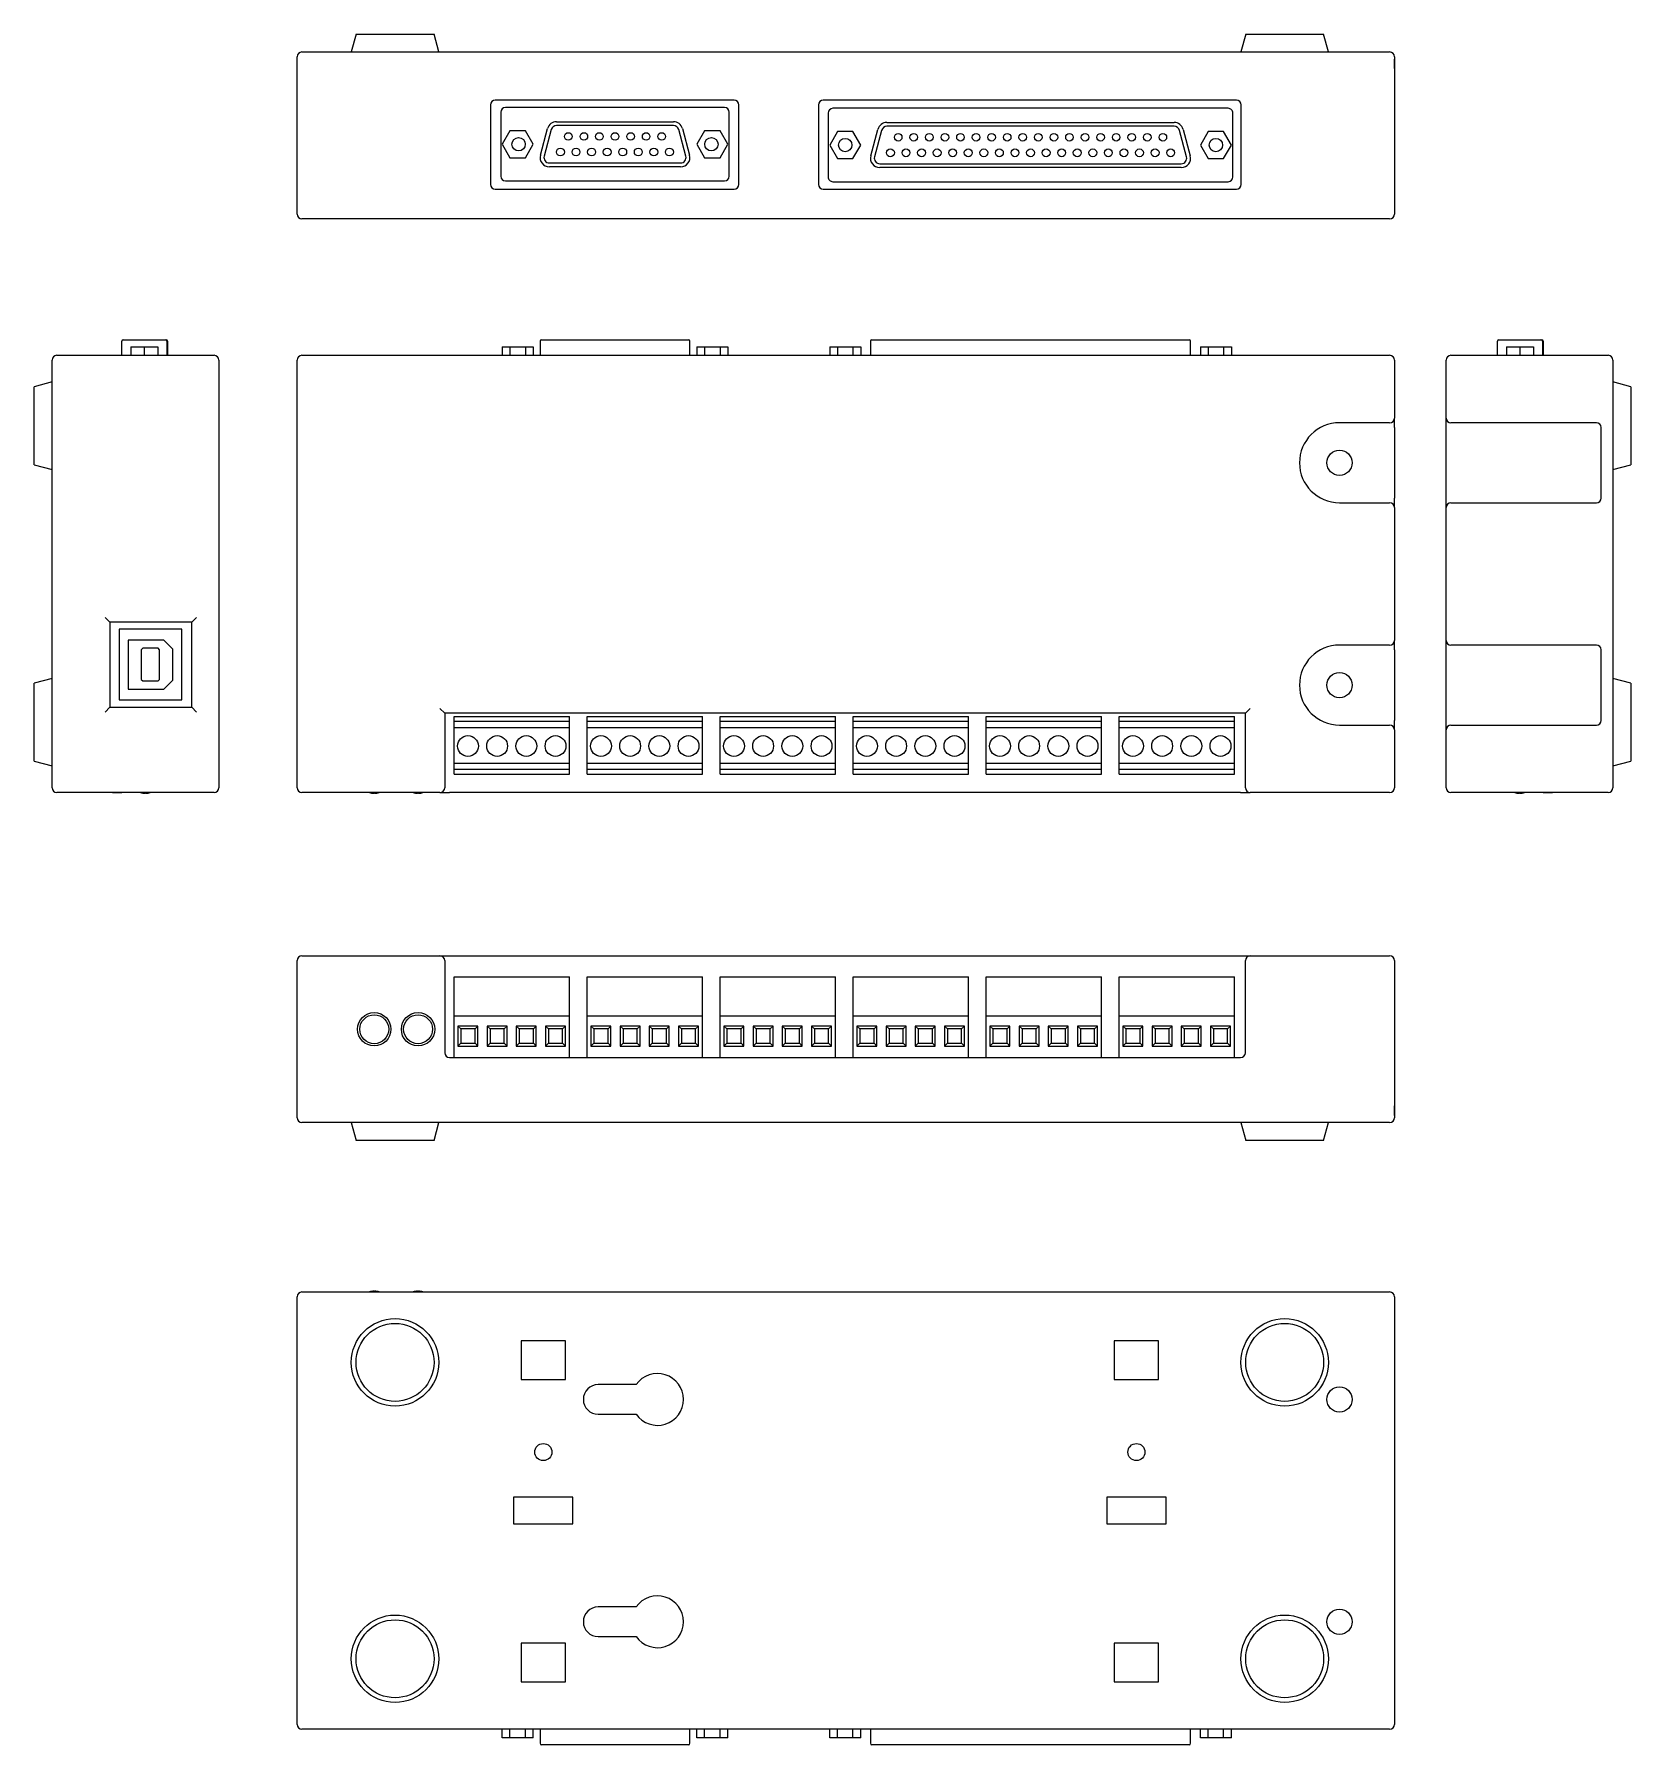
# Model space of a CAD drawing. Extents: x 4.8 to 15.5, y 2.2 to 13.8.
import ezdxf

# ---------------------------------------------------------------- set-up
doc = ezdxf.new("R2010")
doc.units = 0
doc.header["$MEASUREMENT"] = 0
doc.layers.get('0').update_dxf_attribs({"linetype": 'CONTINUOUS'})

msp = doc.modelspace()

# ---------------------------------------------------------------- linework, layer by layer
at = {"color": 7, "linetype": 'CONTINUOUS'}
for p, q in [((6.924957, 13.762338), (6.892803, 13.642338)), ((6.924957, 13.762338), (7.187803, 13.762338)), ((7.187803, 13.762338), (7.450649, 13.762338)), ((7.482803, 13.642338), (7.450649, 13.762338)), ((12.924957, 13.762338), (12.892803, 13.642338)), ((12.924957, 13.762338), (13.187803, 13.762338)), ((13.187803, 13.762338), (13.450649, 13.762338)), ((13.482803, 13.642338), (13.450649, 13.762338)), ((6.559803, 13.642338), (13.895803, 13.642338)), ((6.527803, 12.549338), (6.527803, 13.610338)), ((13.927803, 13.610338), (13.927803, 12.549338)), ((13.927803, 13.530338), (13.927803, 13.594338)), ((13.927803, 13.530338), (13.927803, 13.594338)), ((13.927803, 13.530338), (13.927803, 12.549338)), ((13.927803, 13.530338), (13.927803, 12.549338)), ((7.831803, 13.285338), (7.831803, 12.749338)), ((9.474803, 13.317338), (7.863803, 13.317338)), ((9.506803, 12.749338), (9.506803, 13.285338)), ((10.043803, 13.285338), (10.043803, 12.749338)), ((12.861803, 13.317338), (10.075803, 13.317338)), ((12.893803, 12.749338), (12.893803, 13.285338)), ((7.900803, 13.235338), (7.900803, 12.804338)), ((9.409803, 13.267338), (7.932803, 13.267338)), ((8.276717, 13.171838), (9.065888, 13.171838)), ((9.441803, 12.804338), (9.441803, 13.235338)), ((10.108791, 13.230349), (10.108631, 12.799349)), ((12.806803, 13.262338), (10.140791, 13.262337)), ((10.504717, 13.166838), (12.442888, 13.166838)), ((12.838803, 12.799338), (12.838803, 13.230338)), ((7.963052, 13.110338), (7.910802, 13.019838)), ((8.067553, 13.110338), (7.963052, 13.110338)), ((8.119803, 13.019838), (8.067553, 13.110338)), ((8.168384, 12.946514), (8.216347, 13.125514)), ((8.241461, 13.118784), (8.193498, 12.939784)), ((9.065888, 13.145838), (8.276717, 13.145838)), ((9.149107, 12.939784), (9.101144, 13.118784)), ((9.126259, 13.125514), (9.174221, 12.946514)), ((9.275052, 13.110338), (9.222802, 13.019838)), ((9.379553, 13.110338), (9.275052, 13.110338)), ((9.431803, 13.019838), (9.379553, 13.110338)), ((10.171552, 13.105338), (10.119302, 13.014838)), ((10.276053, 13.105338), (10.171552, 13.105338)), ((10.328303, 13.014838), (10.276053, 13.105338)), ((10.396384, 12.941514), (10.444347, 13.120514)), ((10.469461, 13.113784), (10.421498, 12.934784)), ((12.442888, 13.140838), (10.504717, 13.140838)), ((12.526107, 12.934784), (12.478144, 13.113784)), ((12.503259, 13.120514), (12.551221, 12.941514)), ((12.671552, 13.105338), (12.619302, 13.014838)), ((12.776053, 13.105338), (12.671552, 13.105338)), ((12.828303, 13.014838), (12.776053, 13.105338)), ((7.910802, 13.019838), (7.963052, 12.929338)), ((7.963052, 12.929338), (8.067553, 12.929338)), ((8.067553, 12.929338), (8.119803, 13.019838)), ((9.222802, 13.019838), (9.275052, 12.929338)), ((9.275052, 12.929338), (9.379553, 12.929338)), ((9.379553, 12.929338), (9.431803, 13.019838)), ((10.119302, 13.014838), (10.171552, 12.924338)), ((10.276053, 12.924338), (10.328303, 13.014838)), ((12.619302, 13.014838), (12.671552, 12.924338)), ((12.776053, 12.924338), (12.828303, 13.014838)), ((8.228754, 12.893838), (9.113851, 12.893838)), ((9.113851, 12.867838), (8.228754, 12.867838)), ((10.171552, 12.924338), (10.276053, 12.924338)), ((10.456754, 12.888838), (12.490851, 12.888838)), ((12.490851, 12.862838), (10.456754, 12.862838)), ((12.671552, 12.924338), (12.776053, 12.924338)), ((7.863803, 12.717338), (9.474803, 12.717338)), ((7.932803, 12.772338), (9.409803, 12.772338)), ((10.075803, 12.717338), (12.861803, 12.717338)), ((10.140631, 12.767338), (12.806803, 12.767338)), ((13.895803, 12.517338), (6.559803, 12.517338)), ((13.557803, 12.517338), (13.255803, 12.517338)), ((13.557803, 12.517338), (13.255803, 12.517338)), ((13.895803, 12.517338), (13.557803, 12.517338)), ((13.895803, 12.517338), (13.557803, 12.517338)), ((5.344763, 11.595957), (5.344763, 11.690957)), ((5.354763, 11.700957), (5.393675, 11.700957)), ((5.393675, 11.700957), (5.572675, 11.700957)), ((5.572675, 11.700957), (5.638763, 11.700957)), ((5.638763, 11.700957), (5.643763, 11.700957)), ((5.648763, 11.690957), (5.648763, 11.595957)), ((5.653763, 11.690957), (5.653763, 11.595957)), ((8.166254, 11.690957), (8.166254, 11.595957)), ((8.176254, 11.700957), (8.228754, 11.700957)), ((8.228754, 11.700957), (9.113851, 11.700957)), ((9.113851, 11.700957), (9.166351, 11.700957)), ((9.176351, 11.595957), (9.176351, 11.690957)), ((10.394254, 11.690957), (10.394254, 11.595957)), ((10.404254, 11.700957), (10.456754, 11.700957)), ((10.456754, 11.700957), (12.490851, 11.700957)), ((12.490851, 11.700957), (12.543351, 11.700957)), ((12.553351, 11.595957), (12.553351, 11.690957)), ((14.622589, 11.595957), (14.622589, 11.690957)), ((14.632589, 11.700957), (14.698677, 11.700957)), ((14.698677, 11.700957), (14.877677, 11.700957)), ((14.877677, 11.700957), (14.916589, 11.700957)), ((14.916589, 11.700957), (14.921589, 11.700957)), ((14.926589, 11.690957), (14.926589, 11.595957)), ((14.931589, 11.690957), (14.931589, 11.595957)), ((4.874263, 8.677957), (4.874263, 11.563957)), ((4.906263, 11.595957), (5.967263, 11.595957)), ((5.406263, 11.653957), (5.496763, 11.653957)), ((5.406263, 11.653957), (5.406263, 11.595957)), ((5.496763, 11.653957), (5.587263, 11.653957)), ((5.496763, 11.653957), (5.496763, 11.595957)), ((5.587263, 11.653957), (5.587263, 11.595957)), ((5.999263, 11.563957), (5.999263, 8.677957)), ((6.527803, 8.677957), (6.527803, 11.563957)), ((6.559803, 11.595957), (13.895803, 11.595957)), ((7.910802, 11.653957), (7.963052, 11.653957)), ((7.910802, 11.653957), (7.910802, 11.595957)), ((7.963052, 11.653957), (8.067553, 11.653957)), ((7.963052, 11.653957), (7.963052, 11.595957)), ((8.067553, 11.653957), (8.119803, 11.653957)), ((8.067553, 11.653957), (8.067553, 11.595957)), ((8.119803, 11.653957), (8.119803, 11.595957)), ((9.222802, 11.653957), (9.275052, 11.653957)), ((9.222802, 11.653957), (9.222802, 11.595957)), ((9.275052, 11.653957), (9.379553, 11.653957)), ((9.275052, 11.653957), (9.275052, 11.595957)), ((9.379553, 11.653957), (9.431803, 11.653957)), ((9.379553, 11.653957), (9.379553, 11.595957)), ((9.431803, 11.653957), (9.431803, 11.595957)), ((10.119302, 11.653957), (10.171552, 11.653957)), ((10.119302, 11.653957), (10.119302, 11.595957)), ((10.171552, 11.653957), (10.276053, 11.653957)), ((10.171552, 11.653957), (10.171552, 11.595957)), ((10.276053, 11.653957), (10.328303, 11.653957)), ((10.276053, 11.653957), (10.276053, 11.595957)), ((10.328303, 11.653957), (10.328303, 11.595957)), ((12.619302, 11.653957), (12.671552, 11.653957)), ((12.619302, 11.653957), (12.619302, 11.595957)), ((12.671552, 11.653957), (12.776053, 11.653957)), ((12.671552, 11.653957), (12.671552, 11.595957)), ((12.776053, 11.653957), (12.828303, 11.653957)), ((12.776053, 11.653957), (12.776053, 11.595957)), ((12.828303, 11.653957), (12.828303, 11.595957)), ((13.927803, 11.563957), (13.927803, 11.172957)), ((14.277089, 11.172957), (14.277089, 11.563957)), ((14.309089, 11.595957), (15.370089, 11.595957)), ((14.684089, 11.653957), (14.774589, 11.653957)), ((14.684089, 11.653957), (14.684089, 11.595957)), ((14.774589, 11.653957), (14.865089, 11.653957)), ((14.774589, 11.653957), (14.774589, 11.595957)), ((14.865089, 11.653957), (14.865089, 11.595957)), ((15.402089, 11.563957), (15.402089, 8.677957)), ((4.874263, 11.415957), (4.754263, 11.383803)), ((4.754263, 10.858111), (4.754263, 11.383803)), ((15.522089, 11.383803), (15.402089, 11.415957)), ((15.522089, 11.383803), (15.522089, 10.858111)), ((13.895803, 11.140957), (13.557803, 11.140957)), ((13.927803, 11.108957), (13.927803, 11.172957)), ((13.927803, 11.108957), (13.927803, 10.632957)), ((14.277089, 10.568957), (14.277089, 11.172957)), ((15.290089, 11.140957), (14.309089, 11.140957)), ((15.322089, 10.632957), (15.322089, 11.108957)), ((4.754263, 10.858111), (4.874263, 10.825957)), ((15.402089, 10.825957), (15.522089, 10.858111)), ((13.927803, 10.568957), (13.927803, 10.632957)), ((13.557803, 10.600957), (13.895803, 10.600957)), ((13.927803, 10.568957), (13.927803, 9.672957)), ((14.277089, 9.672957), (14.277089, 10.568957)), ((14.309089, 10.600957), (15.290089, 10.600957)), ((5.264263, 9.795957), (5.232263, 9.827957)), ((5.848263, 9.827957), (5.816263, 9.795957)), ((5.816263, 9.795957), (5.264263, 9.795957)), ((5.264263, 9.795957), (5.264263, 9.220957)), ((5.749263, 9.747335), (5.328004, 9.747335)), ((5.328004, 9.747335), (5.328004, 9.270957)), ((5.749263, 9.270957), (5.749263, 9.747335)), ((5.816263, 9.220957), (5.816263, 9.795957)), ((5.388504, 9.674335), (5.388504, 9.344335)), ((5.628504, 9.674335), (5.388504, 9.674335)), ((5.486504, 9.619335), (5.476504, 9.609335)), ((5.476504, 9.609335), (5.476504, 9.408862)), ((5.590126, 9.619335), (5.486504, 9.619335)), ((5.600126, 9.609335), (5.590126, 9.619335)), ((5.600126, 9.408862), (5.600126, 9.609335)), ((5.628504, 9.674335), (5.688504, 9.614335)), ((5.688504, 9.404335), (5.688504, 9.614335)), ((13.895803, 9.640957), (13.557803, 9.640957)), ((13.927803, 9.608957), (13.927803, 9.672957)), ((13.927803, 9.608957), (13.927803, 9.132957)), ((14.277089, 9.068957), (14.277089, 9.672957)), ((15.290089, 9.640957), (14.309089, 9.640957)), ((15.322089, 9.132957), (15.322089, 9.608957)), ((4.874263, 9.415957), (4.754263, 9.383803)), ((4.754263, 8.858111), (4.754263, 9.383803)), ((5.476504, 9.408862), (5.486504, 9.398862)), ((5.486504, 9.398862), (5.590126, 9.398862)), ((5.590126, 9.398862), (5.600126, 9.408862)), ((5.688504, 9.404335), (5.628504, 9.344335)), ((15.522089, 9.383803), (15.402089, 9.415957)), ((15.522089, 9.383803), (15.522089, 8.858111)), ((5.328004, 9.270957), (5.749263, 9.270957)), ((5.388504, 9.344335), (5.628504, 9.344335)), ((5.264263, 9.220957), (5.232263, 9.188957)), ((5.264263, 9.220957), (5.816263, 9.220957)), ((5.848263, 9.188957), (5.816263, 9.220957)), ((5.999263, 9.212957), (5.999263, 8.677957)), ((7.490803, 9.212957), (7.522803, 9.180957)), ((12.922803, 9.180957), (7.522803, 9.180957)), ((7.522803, 9.180957), (7.522803, 8.677957)), ((7.585803, 9.159957), (8.363803, 9.159957)), ((7.585803, 9.127957), (7.585803, 9.159957)), ((7.585803, 9.127957), (8.363803, 9.127957)), ((7.585803, 9.084957), (7.585803, 9.127957)), ((8.363803, 9.127957), (8.363803, 9.159957)), ((8.363803, 9.084957), (8.363803, 9.127957)), ((8.482803, 9.159957), (9.260803, 9.159957)), ((8.482803, 9.127957), (8.482803, 9.159957)), ((8.482803, 9.127957), (9.260803, 9.127957)), ((8.482803, 9.084957), (8.482803, 9.127957)), ((9.260803, 9.127957), (9.260803, 9.159957)), ((9.260803, 9.084957), (9.260803, 9.127957)), ((9.379803, 9.159957), (10.157803, 9.159957)), ((9.379803, 9.127957), (9.379803, 9.159957)), ((9.379803, 9.127957), (10.157803, 9.127957)), ((9.379803, 9.084957), (9.379803, 9.127957)), ((10.157803, 9.127957), (10.157803, 9.159957)), ((10.157803, 9.084957), (10.157803, 9.127957)), ((10.276803, 9.159957), (11.054803, 9.159957)), ((10.276803, 9.127957), (10.276803, 9.159957)), ((10.276803, 9.127957), (11.054803, 9.127957)), ((10.276803, 9.084957), (10.276803, 9.127957)), ((11.054803, 9.127957), (11.054803, 9.159957)), ((11.054803, 9.084957), (11.054803, 9.127957)), ((11.173803, 9.159957), (11.951803, 9.159957)), ((11.173803, 9.127957), (11.173803, 9.159957)), ((11.173803, 9.127957), (11.951803, 9.127957)), ((11.173803, 9.084957), (11.173803, 9.127957)), ((11.951803, 9.127957), (11.951803, 9.159957)), ((11.951803, 9.084957), (11.951803, 9.127957)), ((12.070803, 9.159957), (12.848803, 9.159957)), ((12.070803, 9.127957), (12.070803, 9.159957)), ((12.070803, 9.127957), (12.848803, 9.127957)), ((12.070803, 9.084957), (12.070803, 9.127957)), ((12.848803, 9.127957), (12.848803, 9.159957)), ((12.848803, 9.084957), (12.848803, 9.127957)), ((12.954803, 9.212957), (12.922803, 9.180957)), ((12.922803, 8.677957), (12.922803, 9.180957)), ((13.927803, 9.068957), (13.927803, 9.132957)), ((14.277089, 8.677957), (14.277089, 9.212957)), ((7.585803, 9.084957), (8.363803, 9.084957)), ((7.585803, 8.844957), (7.585803, 9.084957)), ((8.363803, 8.844957), (8.363803, 9.084957)), ((8.482803, 8.844957), (8.482803, 9.084957)), ((8.482803, 9.084957), (9.260803, 9.084957)), ((9.260803, 8.844957), (9.260803, 9.084957)), ((9.379803, 8.844957), (9.379803, 9.084957)), ((9.379803, 9.084957), (10.157803, 9.084957)), ((10.157803, 8.844957), (10.157803, 9.084957)), ((10.276803, 8.844957), (10.276803, 9.084957)), ((10.276803, 9.084957), (11.054803, 9.084957)), ((11.054803, 8.844957), (11.054803, 9.084957)), ((11.173803, 8.844957), (11.173803, 9.084957)), ((11.173803, 9.084957), (11.951803, 9.084957)), ((11.951803, 8.844957), (11.951803, 9.084957)), ((12.070803, 9.084957), (12.848803, 9.084957)), ((12.070803, 8.844957), (12.070803, 9.084957)), ((12.848803, 8.844957), (12.848803, 9.084957)), ((13.557803, 9.100957), (13.895803, 9.100957)), ((13.927803, 9.068957), (13.927803, 8.677957)), ((14.277089, 8.677957), (14.277089, 9.068957)), ((14.309089, 9.100957), (15.290089, 9.100957)), ((4.754263, 8.858111), (4.874263, 8.825957)), ((7.585803, 8.844957), (8.363803, 8.844957)), ((7.585803, 8.802957), (7.585803, 8.844957)), ((7.585803, 8.802957), (8.363803, 8.802957)), ((7.585803, 8.770957), (7.585803, 8.802957)), ((8.363803, 8.802957), (8.363803, 8.844957)), ((8.363803, 8.770957), (8.363803, 8.802957)), ((8.482803, 8.844957), (9.260803, 8.844957)), ((8.482803, 8.802957), (8.482803, 8.844957)), ((8.482803, 8.802957), (9.260803, 8.802957)), ((8.482803, 8.770957), (8.482803, 8.802957)), ((9.260803, 8.802957), (9.260803, 8.844957)), ((9.260803, 8.770957), (9.260803, 8.802957)), ((9.379803, 8.844957), (10.157803, 8.844957)), ((9.379803, 8.802957), (9.379803, 8.844957)), ((9.379803, 8.802957), (10.157803, 8.802957)), ((9.379803, 8.770957), (9.379803, 8.802957)), ((10.157803, 8.802957), (10.157803, 8.844957)), ((10.157803, 8.770957), (10.157803, 8.802957)), ((10.276803, 8.844957), (11.054803, 8.844957)), ((10.276803, 8.802957), (10.276803, 8.844957)), ((10.276803, 8.802957), (11.054803, 8.802957)), ((10.276803, 8.770957), (10.276803, 8.802957)), ((11.054803, 8.802957), (11.054803, 8.844957)), ((11.054803, 8.770957), (11.054803, 8.802957)), ((11.173803, 8.844957), (11.951803, 8.844957)), ((11.173803, 8.802957), (11.173803, 8.844957)), ((11.173803, 8.802957), (11.951803, 8.802957)), ((11.173803, 8.770957), (11.173803, 8.802957)), ((11.951803, 8.802957), (11.951803, 8.844957)), ((11.951803, 8.770957), (11.951803, 8.802957)), ((12.070803, 8.844957), (12.848803, 8.844957)), ((12.070803, 8.802957), (12.070803, 8.844957)), ((12.070803, 8.802957), (12.848803, 8.802957)), ((12.070803, 8.770957), (12.070803, 8.802957)), ((12.848803, 8.802957), (12.848803, 8.844957)), ((12.848803, 8.770957), (12.848803, 8.802957)), ((15.402089, 8.825957), (15.522089, 8.858111)), ((7.585803, 8.770957), (8.363803, 8.770957)), ((8.482803, 8.770957), (9.260803, 8.770957)), ((9.379803, 8.770957), (10.157803, 8.770957)), ((10.276803, 8.770957), (11.054803, 8.770957)), ((11.173803, 8.770957), (11.951803, 8.770957)), ((12.070803, 8.770957), (12.848803, 8.770957)), ((5.967263, 8.645957), (4.906263, 8.645957)), ((5.281263, 8.645957), (5.345263, 8.645957)), ((5.506464, 8.640957), (5.501464, 8.640957)), ((5.967263, 8.645957), (5.536878, 8.645957)), ((7.490803, 8.645957), (6.559803, 8.645957)), ((7.050303, 8.640957), (7.045303, 8.640957)), ((7.345303, 8.640957), (7.340303, 8.640957)), ((7.490803, 8.645957), (7.554803, 8.645957)), ((12.890803, 8.645957), (7.554803, 8.645957)), ((12.890803, 8.645957), (12.954803, 8.645957)), ((13.895803, 8.645957), (12.954803, 8.645957)), ((15.370089, 8.645957), (14.309089, 8.645957)), ((14.931089, 8.645957), (14.309089, 8.645957)), ((14.773585, 8.640957), (14.769888, 8.640957)), ((14.774888, 8.640957), (14.773585, 8.640957)), ((14.931089, 8.645957), (14.995089, 8.645957)), ((6.527803, 6.451493), (6.527803, 7.512493)), ((6.559803, 7.544493), (7.490803, 7.544493)), ((7.490803, 7.544493), (12.954803, 7.544493)), ((7.522803, 7.512493), (7.522803, 6.890493)), ((12.922803, 6.890493), (12.922803, 7.512493)), ((12.954803, 7.544493), (13.895803, 7.544493)), ((13.255803, 7.544493), (13.557803, 7.544493)), ((13.255803, 7.544493), (13.557803, 7.544493)), ((13.557803, 7.544493), (13.895803, 7.544493)), ((13.557803, 7.544493), (13.895803, 7.544493)), ((13.927803, 7.512493), (13.927803, 6.531493)), ((13.927803, 7.512493), (13.927803, 6.531493)), ((13.927803, 7.512493), (13.927803, 6.451493)), ((7.585803, 7.402493), (8.363803, 7.402493)), ((7.585803, 7.138493), (7.585803, 7.402493)), ((8.363803, 7.138493), (8.363803, 7.402493)), ((8.482803, 7.402493), (9.260803, 7.402493)), ((8.482803, 7.138493), (8.482803, 7.402493)), ((9.260803, 7.138493), (9.260803, 7.402493)), ((9.379803, 7.402493), (10.157803, 7.402493)), ((9.379803, 7.138493), (9.379803, 7.402493)), ((10.157803, 7.138493), (10.157803, 7.402493)), ((10.276803, 7.402493), (11.054803, 7.402493)), ((10.276803, 7.138493), (10.276803, 7.402493)), ((11.054803, 7.138493), (11.054803, 7.402493)), ((11.173803, 7.402493), (11.951803, 7.402493)), ((11.173803, 7.138493), (11.173803, 7.402493)), ((11.951803, 7.138493), (11.951803, 7.402493)), ((12.070803, 7.402493), (12.848803, 7.402493)), ((12.070803, 7.138493), (12.070803, 7.402493)), ((12.848803, 7.138493), (12.848803, 7.402493)), ((7.585803, 7.138493), (8.363803, 7.138493)), ((7.585803, 6.858493), (7.585803, 7.138493)), ((7.631688, 7.050908), (7.612103, 7.070493)), ((7.612103, 7.070493), (7.612103, 6.935493)), ((7.747103, 7.070493), (7.612103, 7.070493)), ((7.631688, 7.050908), (7.631688, 6.955078)), ((7.727518, 7.050908), (7.631688, 7.050908)), ((7.727518, 7.050908), (7.747103, 7.070493)), ((7.727518, 6.955078), (7.727518, 7.050908)), ((7.747103, 6.935493), (7.747103, 7.070493)), ((7.943903, 7.070493), (7.808903, 7.070493)), ((7.828488, 7.050908), (7.808903, 7.070493)), ((7.808903, 7.070493), (7.808903, 6.935493)), ((7.924318, 7.050908), (7.828488, 7.050908)), ((7.828488, 7.050908), (7.828488, 6.955078)), ((7.924318, 7.050908), (7.943903, 7.070493)), ((7.924318, 6.955078), (7.924318, 7.050908)), ((7.943903, 6.935493), (7.943903, 7.070493)), ((8.140703, 7.070493), (8.005703, 7.070493)), ((8.025288, 7.050908), (8.005703, 7.070493)), ((8.005703, 7.070493), (8.005703, 6.935493)), ((8.121118, 7.050908), (8.025288, 7.050908)), ((8.025288, 7.050908), (8.025288, 6.955078)), ((8.121118, 7.050908), (8.140703, 7.070493)), ((8.121118, 6.955078), (8.121118, 7.050908)), ((8.140703, 6.935493), (8.140703, 7.070493)), ((8.222088, 7.050908), (8.202503, 7.070493)), ((8.337503, 7.070493), (8.202503, 7.070493)), ((8.202503, 7.070493), (8.202503, 6.935493)), ((8.222088, 7.050908), (8.222088, 6.955078)), ((8.317918, 7.050908), (8.222088, 7.050908)), ((8.317918, 7.050908), (8.337503, 7.070493)), ((8.317918, 6.955078), (8.317918, 7.050908)), ((8.337503, 6.935493), (8.337503, 7.070493)), ((8.363803, 6.858493), (8.363803, 7.138493)), ((8.482803, 6.858493), (8.482803, 7.138493)), ((8.482803, 7.138493), (9.260803, 7.138493)), ((8.528688, 7.050908), (8.509103, 7.070493)), ((8.644103, 7.070493), (8.509103, 7.070493)), ((8.509103, 7.070493), (8.509103, 6.935493)), ((8.528688, 7.050908), (8.528688, 6.955078)), ((8.624518, 7.050908), (8.528688, 7.050908)), ((8.624518, 7.050908), (8.644103, 7.070493)), ((8.624518, 6.955078), (8.624518, 7.050908)), ((8.644103, 6.935493), (8.644103, 7.070493)), ((8.840903, 7.070493), (8.705903, 7.070493)), ((8.725488, 7.050908), (8.705903, 7.070493)), ((8.705903, 7.070493), (8.705903, 6.935493)), ((8.821318, 7.050908), (8.725488, 7.050908)), ((8.725488, 7.050908), (8.725488, 6.955078)), ((8.821318, 7.050908), (8.840903, 7.070493)), ((8.821318, 6.955078), (8.821318, 7.050908)), ((8.840903, 6.935493), (8.840903, 7.070493)), ((9.037703, 7.070493), (8.902703, 7.070493)), ((8.922288, 7.050908), (8.902703, 7.070493)), ((8.902703, 7.070493), (8.902703, 6.935493)), ((9.018118, 7.050908), (8.922288, 7.050908)), ((8.922288, 7.050908), (8.922288, 6.955078)), ((9.018118, 7.050908), (9.037703, 7.070493)), ((9.018118, 6.955078), (9.018118, 7.050908)), ((9.037703, 6.935493), (9.037703, 7.070493)), ((9.234503, 7.070493), (9.099503, 7.070493)), ((9.119088, 7.050908), (9.099503, 7.070493)), ((9.099503, 7.070493), (9.099503, 6.935493)), ((9.214918, 7.050908), (9.119088, 7.050908)), ((9.119088, 7.050908), (9.119088, 6.955078)), ((9.214918, 7.050908), (9.234503, 7.070493)), ((9.214918, 6.955078), (9.214918, 7.050908)), ((9.234503, 6.935493), (9.234503, 7.070493)), ((9.260803, 6.858493), (9.260803, 7.138493)), ((9.379803, 6.858493), (9.379803, 7.138493)), ((9.379803, 7.138493), (10.157803, 7.138493)), ((9.541103, 7.070493), (9.406103, 7.070493)), ((9.425688, 7.050908), (9.406103, 7.070493)), ((9.406103, 7.070493), (9.406103, 6.935493)), ((9.521518, 7.050908), (9.425688, 7.050908)), ((9.425688, 7.050908), (9.425688, 6.955078)), ((9.521518, 7.050908), (9.541103, 7.070493)), ((9.521518, 6.955078), (9.521518, 7.050908)), ((9.541103, 6.935493), (9.541103, 7.070493)), ((9.737903, 7.070493), (9.602903, 7.070493)), ((9.622488, 7.050908), (9.602903, 7.070493)), ((9.602903, 7.070493), (9.602903, 6.935493)), ((9.622488, 7.050908), (9.622488, 6.955078)), ((9.718318, 7.050908), (9.622488, 7.050908)), ((9.718318, 7.050908), (9.737903, 7.070493)), ((9.718318, 6.955078), (9.718318, 7.050908)), ((9.737903, 6.935493), (9.737903, 7.070493)), ((9.934703, 7.070493), (9.799703, 7.070493)), ((9.819288, 7.050908), (9.799703, 7.070493)), ((9.799703, 7.070493), (9.799703, 6.935493)), ((9.915118, 7.050908), (9.819288, 7.050908)), ((9.819288, 7.050908), (9.819288, 6.955078)), ((9.915118, 7.050908), (9.934703, 7.070493)), ((9.915118, 6.955078), (9.915118, 7.050908)), ((9.934703, 6.935493), (9.934703, 7.070493)), ((10.131503, 7.070493), (9.996503, 7.070493)), ((10.016088, 7.050908), (9.996503, 7.070493)), ((9.996503, 7.070493), (9.996503, 6.935493)), ((10.111918, 7.050908), (10.016088, 7.050908)), ((10.016088, 7.050908), (10.016088, 6.955078)), ((10.111918, 7.050908), (10.131503, 7.070493)), ((10.111918, 6.955078), (10.111918, 7.050908)), ((10.131503, 6.935493), (10.131503, 7.070493)), ((10.157803, 6.858493), (10.157803, 7.138493)), ((10.276803, 6.858493), (10.276803, 7.138493)), ((10.276803, 7.138493), (11.054803, 7.138493)), ((10.438103, 7.070493), (10.303103, 7.070493)), ((10.322688, 7.050908), (10.303103, 7.070493)), ((10.303103, 7.070493), (10.303103, 6.935493)), ((10.418518, 7.050908), (10.322688, 7.050908)), ((10.322688, 7.050908), (10.322688, 6.955078)), ((10.418518, 7.050908), (10.438103, 7.070493)), ((10.418518, 6.955078), (10.418518, 7.050908)), ((10.438103, 6.935493), (10.438103, 7.070493)), ((10.519488, 7.050908), (10.499903, 7.070493)), ((10.499903, 7.070493), (10.499903, 6.935493)), ((10.634903, 7.070493), (10.499903, 7.070493)), ((10.615318, 7.050908), (10.519488, 7.050908)), ((10.519488, 7.050908), (10.519488, 6.955078)), ((10.615318, 7.050908), (10.634903, 7.070493)), ((10.615318, 6.955078), (10.615318, 7.050908)), ((10.634903, 6.935493), (10.634903, 7.070493)), ((10.831703, 7.070493), (10.696703, 7.070493)), ((10.716288, 7.050908), (10.696703, 7.070493)), ((10.696703, 7.070493), (10.696703, 6.935493)), ((10.812118, 7.050908), (10.716288, 7.050908)), ((10.716288, 7.050908), (10.716288, 6.955078)), ((10.812118, 7.050908), (10.831703, 7.070493)), ((10.812118, 6.955078), (10.812118, 7.050908)), ((10.831703, 6.935493), (10.831703, 7.070493)), ((11.028503, 7.070493), (10.893503, 7.070493)), ((10.913088, 7.050908), (10.893503, 7.070493)), ((10.893503, 7.070493), (10.893503, 6.935493)), ((11.008918, 7.050908), (10.913088, 7.050908)), ((10.913088, 7.050908), (10.913088, 6.955078)), ((11.008918, 7.050908), (11.028503, 7.070493)), ((11.008918, 6.955078), (11.008918, 7.050908)), ((11.028503, 6.935493), (11.028503, 7.070493)), ((11.054803, 6.858493), (11.054803, 7.138493)), ((11.173803, 6.858493), (11.173803, 7.138493)), ((11.173803, 7.138493), (11.951803, 7.138493)), ((11.335103, 7.070493), (11.200103, 7.070493)), ((11.219688, 7.050908), (11.200103, 7.070493)), ((11.200103, 7.070493), (11.200103, 6.935493)), ((11.315518, 7.050908), (11.219688, 7.050908)), ((11.219688, 7.050908), (11.219688, 6.955078)), ((11.315518, 7.050908), (11.335103, 7.070493)), ((11.315518, 6.955078), (11.315518, 7.050908)), ((11.335103, 6.935493), (11.335103, 7.070493)), ((11.416488, 7.050908), (11.396903, 7.070493)), ((11.531903, 7.070493), (11.396903, 7.070493)), ((11.396903, 7.070493), (11.396903, 6.935493)), ((11.416488, 7.050908), (11.416488, 6.955078)), ((11.512318, 7.050908), (11.416488, 7.050908)), ((11.512318, 7.050908), (11.531903, 7.070493)), ((11.512318, 6.955078), (11.512318, 7.050908)), ((11.531903, 6.935493), (11.531903, 7.070493)), ((11.728703, 7.070493), (11.593703, 7.070493)), ((11.613288, 7.050908), (11.593703, 7.070493)), ((11.593703, 7.070493), (11.593703, 6.935493)), ((11.709118, 7.050908), (11.613288, 7.050908)), ((11.613288, 7.050908), (11.613288, 6.955078)), ((11.709118, 7.050908), (11.728703, 7.070493)), ((11.709118, 6.955078), (11.709118, 7.050908)), ((11.728703, 6.935493), (11.728703, 7.070493)), ((11.925503, 7.070493), (11.790503, 7.070493)), ((11.810088, 7.050908), (11.790503, 7.070493)), ((11.790503, 7.070493), (11.790503, 6.935493)), ((11.905918, 7.050908), (11.810088, 7.050908)), ((11.810088, 7.050908), (11.810088, 6.955078)), ((11.905918, 7.050908), (11.925503, 7.070493)), ((11.905918, 6.955078), (11.905918, 7.050908)), ((11.925503, 6.935493), (11.925503, 7.070493)), ((11.951803, 6.858493), (11.951803, 7.138493)), ((12.070803, 6.858493), (12.070803, 7.138493)), ((12.070803, 7.138493), (12.848803, 7.138493)), ((12.232103, 7.070493), (12.097103, 7.070493)), ((12.116688, 7.050908), (12.097103, 7.070493)), ((12.097103, 7.070493), (12.097103, 6.935493)), ((12.212518, 7.050908), (12.116688, 7.050908)), ((12.116688, 7.050908), (12.116688, 6.955078)), ((12.212518, 7.050908), (12.232103, 7.070493)), ((12.212518, 6.955078), (12.212518, 7.050908)), ((12.232103, 6.935493), (12.232103, 7.070493)), ((12.313488, 7.050908), (12.293903, 7.070493)), ((12.428903, 7.070493), (12.293903, 7.070493)), ((12.293903, 7.070493), (12.293903, 6.935493)), ((12.409318, 7.050908), (12.313488, 7.050908)), ((12.313488, 7.050908), (12.313488, 6.955078)), ((12.409318, 7.050908), (12.428903, 7.070493)), ((12.409318, 6.955078), (12.409318, 7.050908)), ((12.428903, 6.935493), (12.428903, 7.070493)), ((12.625703, 7.070493), (12.490703, 7.070493)), ((12.510288, 7.050908), (12.490703, 7.070493)), ((12.490703, 7.070493), (12.490703, 6.935493)), ((12.510288, 7.050908), (12.510288, 6.955078)), ((12.606118, 7.050908), (12.510288, 7.050908)), ((12.606118, 7.050908), (12.625703, 7.070493)), ((12.606118, 6.955078), (12.606118, 7.050908)), ((12.625703, 6.935493), (12.625703, 7.070493)), ((12.822503, 7.070493), (12.687503, 7.070493)), ((12.707088, 7.050908), (12.687503, 7.070493)), ((12.687503, 7.070493), (12.687503, 6.935493)), ((12.802918, 7.050908), (12.707088, 7.050908)), ((12.707088, 7.050908), (12.707088, 6.955078)), ((12.802918, 7.050908), (12.822503, 7.070493)), ((12.802918, 6.955078), (12.802918, 7.050908)), ((12.822503, 6.935493), (12.822503, 7.070493)), ((12.848803, 6.858493), (12.848803, 7.138493)), ((7.631688, 6.955078), (7.612103, 6.935493)), ((7.612103, 6.935493), (7.747103, 6.935493)), ((7.631688, 6.955078), (7.727518, 6.955078)), ((7.727518, 6.955078), (7.747103, 6.935493)), ((7.828488, 6.955078), (7.808903, 6.935493)), ((7.808903, 6.935493), (7.943903, 6.935493)), ((7.828488, 6.955078), (7.924318, 6.955078)), ((7.924318, 6.955078), (7.943903, 6.935493)), ((8.025288, 6.955078), (8.005703, 6.935493)), ((8.005703, 6.935493), (8.140703, 6.935493)), ((8.025288, 6.955078), (8.121118, 6.955078)), ((8.121118, 6.955078), (8.140703, 6.935493)), ((8.222088, 6.955078), (8.202503, 6.935493)), ((8.202503, 6.935493), (8.337503, 6.935493)), ((8.222088, 6.955078), (8.317918, 6.955078)), ((8.317918, 6.955078), (8.337503, 6.935493)), ((8.528688, 6.955078), (8.509103, 6.935493)), ((8.509103, 6.935493), (8.644103, 6.935493)), ((8.528688, 6.955078), (8.624518, 6.955078)), ((8.624518, 6.955078), (8.644103, 6.935493)), ((8.725488, 6.955078), (8.705903, 6.935493)), ((8.705903, 6.935493), (8.840903, 6.935493)), ((8.725488, 6.955078), (8.821318, 6.955078)), ((8.821318, 6.955078), (8.840903, 6.935493)), ((8.922288, 6.955078), (8.902703, 6.935493)), ((8.902703, 6.935493), (9.037703, 6.935493)), ((8.922288, 6.955078), (9.018118, 6.955078)), ((9.018118, 6.955078), (9.037703, 6.935493)), ((9.119088, 6.955078), (9.099503, 6.935493)), ((9.099503, 6.935493), (9.234503, 6.935493)), ((9.119088, 6.955078), (9.214918, 6.955078)), ((9.214918, 6.955078), (9.234503, 6.935493)), ((9.425688, 6.955078), (9.406103, 6.935493)), ((9.406103, 6.935493), (9.541103, 6.935493)), ((9.425688, 6.955078), (9.521518, 6.955078)), ((9.521518, 6.955078), (9.541103, 6.935493)), ((9.622488, 6.955078), (9.602903, 6.935493)), ((9.602903, 6.935493), (9.737903, 6.935493)), ((9.622488, 6.955078), (9.718318, 6.955078)), ((9.718318, 6.955078), (9.737903, 6.935493)), ((9.819288, 6.955078), (9.799703, 6.935493)), ((9.799703, 6.935493), (9.934703, 6.935493)), ((9.819288, 6.955078), (9.915118, 6.955078)), ((9.915118, 6.955078), (9.934703, 6.935493)), ((10.016088, 6.955078), (9.996503, 6.935493)), ((9.996503, 6.935493), (10.131503, 6.935493)), ((10.016088, 6.955078), (10.111918, 6.955078)), ((10.111918, 6.955078), (10.131503, 6.935493)), ((10.322688, 6.955078), (10.303103, 6.935493)), ((10.303103, 6.935493), (10.438103, 6.935493)), ((10.322688, 6.955078), (10.418518, 6.955078)), ((10.418518, 6.955078), (10.438103, 6.935493)), ((10.519488, 6.955078), (10.499903, 6.935493)), ((10.499903, 6.935493), (10.634903, 6.935493)), ((10.519488, 6.955078), (10.615318, 6.955078)), ((10.615318, 6.955078), (10.634903, 6.935493)), ((10.716288, 6.955078), (10.696703, 6.935493)), ((10.696703, 6.935493), (10.831703, 6.935493)), ((10.716288, 6.955078), (10.812118, 6.955078)), ((10.812118, 6.955078), (10.831703, 6.935493)), ((10.913088, 6.955078), (10.893503, 6.935493)), ((10.893503, 6.935493), (11.028503, 6.935493)), ((10.913088, 6.955078), (11.008918, 6.955078)), ((11.008918, 6.955078), (11.028503, 6.935493)), ((11.219688, 6.955078), (11.200103, 6.935493)), ((11.200103, 6.935493), (11.335103, 6.935493)), ((11.219688, 6.955078), (11.315518, 6.955078)), ((11.315518, 6.955078), (11.335103, 6.935493)), ((11.416488, 6.955078), (11.396903, 6.935493)), ((11.396903, 6.935493), (11.531903, 6.935493)), ((11.416488, 6.955078), (11.512318, 6.955078)), ((11.512318, 6.955078), (11.531903, 6.935493)), ((11.613288, 6.955078), (11.593703, 6.935493)), ((11.593703, 6.935493), (11.728703, 6.935493)), ((11.613288, 6.955078), (11.709118, 6.955078)), ((11.709118, 6.955078), (11.728703, 6.935493)), ((11.810088, 6.955078), (11.790503, 6.935493)), ((11.790503, 6.935493), (11.925503, 6.935493)), ((11.810088, 6.955078), (11.905918, 6.955078)), ((11.905918, 6.955078), (11.925503, 6.935493)), ((12.116688, 6.955078), (12.097103, 6.935493)), ((12.097103, 6.935493), (12.232103, 6.935493)), ((12.116688, 6.955078), (12.212518, 6.955078)), ((12.212518, 6.955078), (12.232103, 6.935493)), ((12.313488, 6.955078), (12.293903, 6.935493)), ((12.293903, 6.935493), (12.428903, 6.935493)), ((12.313488, 6.955078), (12.409318, 6.955078)), ((12.409318, 6.955078), (12.428903, 6.935493)), ((12.510288, 6.955078), (12.490703, 6.935493)), ((12.490703, 6.935493), (12.625703, 6.935493)), ((12.510288, 6.955078), (12.606118, 6.955078)), ((12.606118, 6.955078), (12.625703, 6.935493)), ((12.707088, 6.955078), (12.687503, 6.935493)), ((12.687503, 6.935493), (12.822503, 6.935493)), ((12.707088, 6.955078), (12.802918, 6.955078)), ((12.802918, 6.955078), (12.822503, 6.935493)), ((7.554803, 6.858493), (12.890803, 6.858493)), ((13.927803, 6.467493), (13.927803, 6.531493)), ((13.927803, 6.467493), (13.927803, 6.531493)), ((13.895803, 6.419493), (6.559803, 6.419493)), ((6.892803, 6.419493), (6.924957, 6.299493)), ((7.450649, 6.299493), (7.482803, 6.419493)), ((12.892803, 6.419493), (12.924957, 6.299493)), ((13.450649, 6.299493), (13.482803, 6.419493)), ((7.450649, 6.299493), (6.924957, 6.299493)), ((13.450649, 6.299493), (12.924957, 6.299493)), ((6.527803, 2.358452), (6.527803, 5.244452)), ((6.559803, 5.276452), (13.895803, 5.276452)), ((7.045303, 5.281452), (7.050125, 5.281452)), ((7.050125, 5.281452), (7.050303, 5.281452)), ((7.340303, 5.281452), (7.344998, 5.281452)), ((7.344998, 5.281452), (7.345303, 5.281452)), ((13.927803, 5.244452), (13.927803, 2.358452)), ((8.037803, 4.946452), (8.037803, 4.686452)), ((8.337803, 4.946452), (8.037803, 4.946452)), ((8.337803, 4.686452), (8.337803, 4.946452)), ((12.037803, 4.946452), (12.037803, 4.686452)), ((12.337803, 4.946452), (12.037803, 4.946452)), ((12.337803, 4.686452), (12.337803, 4.946452)), ((8.037803, 4.686452), (8.337803, 4.686452)), ((8.814189, 4.651452), (8.557803, 4.651452)), ((12.037803, 4.686452), (12.337803, 4.686452)), ((8.557803, 4.451452), (8.814189, 4.451452)), ((8.387803, 3.891452), (7.987803, 3.891452)), ((7.987803, 3.891452), (7.987803, 3.711452)), ((8.387803, 3.711452), (8.387803, 3.891452)), ((12.387803, 3.891452), (11.987803, 3.891452)), ((11.987803, 3.891452), (11.987803, 3.711452)), ((12.387803, 3.711452), (12.387803, 3.891452)), ((7.987803, 3.711452), (8.387803, 3.711452)), ((11.987803, 3.711452), (12.387803, 3.711452)), ((8.814189, 3.151452), (8.557803, 3.151452)), ((8.337803, 2.906452), (8.037803, 2.906452)), ((8.037803, 2.906452), (8.037803, 2.646452)), ((8.337803, 2.646452), (8.337803, 2.906452)), ((8.557803, 2.951452), (8.814189, 2.951452)), ((12.337803, 2.906452), (12.037803, 2.906452)), ((12.037803, 2.906452), (12.037803, 2.646452)), ((12.337803, 2.646452), (12.337803, 2.906452)), ((8.037803, 2.646452), (8.337803, 2.646452)), ((12.037803, 2.646452), (12.337803, 2.646452)), ((13.895803, 2.326452), (6.559803, 2.326452)), ((7.910802, 2.268452), (7.910802, 2.326452)), ((7.963052, 2.268452), (7.963052, 2.326452)), ((8.067553, 2.268452), (8.067553, 2.326452)), ((8.119803, 2.268452), (8.119803, 2.326452)), ((8.166254, 2.326452), (8.166254, 2.231452)), ((9.176351, 2.231452), (9.176351, 2.326452)), ((9.222802, 2.268452), (9.222802, 2.326452)), ((9.275052, 2.268452), (9.275052, 2.326452)), ((9.379553, 2.268452), (9.379553, 2.326452)), ((9.431803, 2.268452), (9.431803, 2.326452)), ((10.119302, 2.268452), (10.119302, 2.326452)), ((10.171552, 2.268452), (10.171552, 2.326452)), ((10.276053, 2.268452), (10.276053, 2.326452)), ((10.328303, 2.268452), (10.328303, 2.326452)), ((10.394254, 2.326452), (10.394254, 2.231452)), ((12.553351, 2.231452), (12.553351, 2.326452)), ((12.619302, 2.268452), (12.619302, 2.326452)), ((12.671552, 2.268452), (12.671552, 2.326452)), ((12.776053, 2.268452), (12.776053, 2.326452)), ((12.828303, 2.268452), (12.828303, 2.326452)), ((7.963052, 2.268452), (7.910802, 2.268452)), ((8.067553, 2.268452), (7.963052, 2.268452)), ((8.119803, 2.268452), (8.067553, 2.268452)), ((8.178043, 2.221452), (8.176254, 2.221452)), ((8.226006, 2.221452), (8.178043, 2.221452)), ((8.276717, 2.221452), (8.226006, 2.221452)), ((9.065888, 2.221452), (8.276717, 2.221452)), ((9.116599, 2.221452), (9.065888, 2.221452)), ((9.164562, 2.221452), (9.116599, 2.221452)), ((9.166351, 2.221452), (9.164562, 2.221452)), ((9.275052, 2.268452), (9.222802, 2.268452)), ((9.379553, 2.268452), (9.275052, 2.268452)), ((9.431803, 2.268452), (9.379553, 2.268452)), ((10.171552, 2.268452), (10.119302, 2.268452)), ((10.276053, 2.268452), (10.171552, 2.268452)), ((10.328303, 2.268452), (10.276053, 2.268452)), ((10.406043, 2.221452), (10.404254, 2.221452)), ((10.454006, 2.221452), (10.406043, 2.221452)), ((10.504717, 2.221452), (10.454006, 2.221452)), ((12.442888, 2.221452), (10.504717, 2.221452)), ((12.493599, 2.221452), (12.442888, 2.221452)), ((12.541562, 2.221452), (12.493599, 2.221452)), ((12.543351, 2.221452), (12.541562, 2.221452)), ((12.671552, 2.268452), (12.619302, 2.268452)), ((12.776053, 2.268452), (12.671552, 2.268452)), ((12.828303, 2.268452), (12.776053, 2.268452))]:
    msp.add_line(p, q, dxfattribs=at)
for centre, radius in [((8.021303, 13.019838), 0.045), ((8.356303, 13.072338), 0.025509), ((8.461303, 13.072338), 0.025509), ((8.566303, 13.072338), 0.025509), ((8.671303, 13.072338), 0.025509), ((8.776303, 13.072338), 0.025509), ((8.881303, 13.072338), 0.025509), ((8.986303, 13.072338), 0.025509), ((9.321303, 13.019838), 0.045), ((10.223803, 13.014838), 0.045), ((10.581303, 13.067338), 0.025509), ((10.686303, 13.067338), 0.025509), ((10.791303, 13.067338), 0.025509), ((10.896303, 13.067338), 0.025509), ((11.001303, 13.067338), 0.025509), ((11.106303, 13.067338), 0.025509), ((11.211303, 13.067338), 0.025509), ((11.316303, 13.067338), 0.025509), ((11.421303, 13.067338), 0.025509), ((11.526303, 13.067338), 0.025509), ((11.631303, 13.067338), 0.025509), ((11.736303, 13.067338), 0.025509), ((11.841303, 13.067338), 0.025509), ((11.946303, 13.067338), 0.025509), ((12.051303, 13.067338), 0.025509), ((12.156303, 13.067338), 0.025509), ((12.261303, 13.067338), 0.025509), ((12.366303, 13.067338), 0.025509), ((12.723803, 13.014838), 0.045), ((8.303303, 12.967338), 0.0265), ((8.408303, 12.967338), 0.0265), ((8.513303, 12.967338), 0.0265), ((8.618303, 12.967338), 0.0265), ((8.723303, 12.967338), 0.0265), ((8.828303, 12.967338), 0.0265), ((8.933303, 12.967338), 0.0265), ((9.038303, 12.967338), 0.0265), ((10.528803, 12.962338), 0.0265), ((10.633803, 12.962338), 0.0265), ((10.738803, 12.962338), 0.0265), ((10.843803, 12.962338), 0.0265), ((10.948803, 12.962338), 0.0265), ((11.053803, 12.962338), 0.0265), ((11.158803, 12.962338), 0.0265), ((11.263803, 12.962338), 0.0265), ((11.368803, 12.962338), 0.0265), ((11.473803, 12.962338), 0.0265), ((11.578803, 12.962338), 0.0265), ((11.683803, 12.962338), 0.0265), ((11.788803, 12.962338), 0.0265), ((11.893803, 12.962338), 0.0265), ((11.998803, 12.962338), 0.0265), ((12.103803, 12.962338), 0.0265), ((12.208803, 12.962338), 0.0265), ((12.313803, 12.962338), 0.0265), ((12.418803, 12.962338), 0.0265), ((13.557803, 10.870957), 0.085), ((13.557803, 9.370957), 0.085), ((7.679603, 8.959957), 0.07), ((7.876403, 8.959957), 0.07), ((8.073203, 8.959957), 0.07), ((8.270003, 8.959957), 0.07), ((8.576603, 8.959957), 0.07), ((8.773403, 8.959957), 0.07), ((8.970203, 8.959957), 0.07), ((9.167003, 8.959957), 0.07), ((9.473603, 8.959957), 0.07), ((9.670403, 8.959957), 0.07), ((9.867203, 8.959957), 0.07), ((10.064003, 8.959957), 0.07), ((10.370603, 8.959957), 0.07), ((10.567403, 8.959957), 0.07), ((10.764203, 8.959957), 0.07), ((10.961003, 8.959957), 0.07), ((11.267603, 8.959957), 0.07), ((11.464403, 8.959957), 0.07), ((11.661203, 8.959957), 0.07), ((11.858003, 8.959957), 0.07), ((12.164603, 8.959957), 0.07), ((12.361403, 8.959957), 0.07), ((12.558203, 8.959957), 0.07), ((12.755003, 8.959957), 0.07), ((7.047803, 7.049194), 0.1125), ((7.342803, 7.049194), 0.1125), ((7.047803, 7.049194), 0.0975), ((7.342803, 7.049194), 0.0975), ((7.187803, 4.801452), 0.295), ((13.187803, 4.801452), 0.295), ((7.187803, 4.801452), 0.262846), ((13.187803, 4.801452), 0.262846), ((13.557803, 4.551452), 0.085), ((8.187803, 4.196452), 0.0575), ((12.187803, 4.196452), 0.0575), ((13.557803, 3.051452), 0.085), ((7.187803, 2.801452), 0.295), ((7.187803, 2.801452), 0.262846), ((13.187803, 2.801452), 0.295), ((13.187803, 2.801452), 0.262846)]:
    msp.add_circle(centre, radius, dxfattribs=at)
for centre, radius, start, end in [((6.559803, 13.610338), 0.032, 90, 180), ((13.895803, 13.610338), 0.032, 0, 90), ((7.863803, 13.285338), 0.032, 90, 180), ((9.474803, 13.285338), 0.032, 0, 90), ((10.075803, 13.285338), 0.032, 90, 180), ((12.861803, 13.285338), 0.032, 0, 90), ((7.932803, 13.235338), 0.032, 90, 180), ((8.276717, 13.109338), 0.0625, 90, 165), ((9.065888, 13.109338), 0.0625, 15, 90), ((9.409803, 13.235338), 0.032, 0, 90), ((10.140791, 13.230337), 0.032, 90.000001, 179.978694), ((10.504717, 13.104338), 0.0625, 90, 165), ((12.442888, 13.104338), 0.0625, 15, 90), ((12.806803, 13.230338), 0.032, 0, 90.000001), ((8.276717, 13.109338), 0.0365, 90, 165), ((9.065888, 13.109338), 0.0365, 15, 90), ((10.504717, 13.104338), 0.0365, 90, 165), ((12.442888, 13.104338), 0.0365, 15, 90), ((8.228754, 12.930338), 0.0625, 165, 270), ((8.228754, 12.930338), 0.0365, 165, 270), ((9.113851, 12.930338), 0.0625, 270, 15), ((9.113851, 12.930338), 0.0365, 270, 15), ((10.456754, 12.925338), 0.0625, 165, 270), ((10.456754, 12.925338), 0.0365, 165, 270), ((12.490851, 12.925338), 0.0625, 270, 15), ((12.490851, 12.925338), 0.0365, 270, 15), ((7.863803, 12.749338), 0.032, 180, 270), ((7.932803, 12.804338), 0.032, 180, 270), ((9.409803, 12.804338), 0.032, 270, 0), ((9.474803, 12.749338), 0.032, 270, 0), ((10.075803, 12.749338), 0.032, 180, 270), ((10.140631, 12.799338), 0.032, 179.978694, 270), ((12.806803, 12.799338), 0.032, 270, 0), ((12.861803, 12.749338), 0.032, 270, 0), ((6.559803, 12.549338), 0.032, 180, 270), ((13.895803, 12.549338), 0.032, 270, 0), ((5.354763, 11.690957), 0.01, 90, 180), ((5.638763, 11.690957), 0.01, 0, 90), ((5.643763, 11.690957), 0.01, 0, 90), ((8.176254, 11.690957), 0.01, 90, 180), ((9.166351, 11.690957), 0.01, 0, 90), ((10.404254, 11.690957), 0.01, 90, 180), ((12.543351, 11.690957), 0.01, 0, 90), ((14.632589, 11.690957), 0.01, 90, 180), ((14.916589, 11.690957), 0.01, 0, 90), ((14.921589, 11.690957), 0.01, 0, 90), ((4.906263, 11.563957), 0.032, 90, 180), ((5.967263, 11.563957), 0.032, 0, 90), ((6.559803, 11.563957), 0.032, 90, 180), ((13.895803, 11.563957), 0.032, 0, 90), ((14.309089, 11.563957), 0.032, 90, 180), ((15.370089, 11.563957), 0.032, 0, 90), ((13.557803, 10.870957), 0.27, 90, 270), ((13.895803, 11.172957), 0.032, 270, 0), ((14.309089, 11.172957), 0.032, 180, 270), ((15.290089, 11.108957), 0.032, 0, 90), ((15.290089, 10.632957), 0.032, 270, 0), ((13.895803, 10.568957), 0.032, 0, 90), ((14.309089, 10.568957), 0.032, 90, 180), ((13.557803, 9.370957), 0.27, 90, 270), ((13.895803, 9.672957), 0.032, 270, 0), ((14.309089, 9.672957), 0.032, 180, 270), ((15.290089, 9.608957), 0.032, 0, 90), ((15.290089, 9.132957), 0.032, 270, 0), ((13.895803, 9.068957), 0.032, 0, 90), ((14.309089, 9.068957), 0.032, 90, 180), ((4.906263, 8.677957), 0.032, 180, 270), ((5.967263, 8.677957), 0.032, 270, 0), ((6.559803, 8.677957), 0.032, 180, 270), ((7.490803, 8.677957), 0.032, 270, 0), ((12.954803, 8.677957), 0.032, 180, 270), ((13.895803, 8.677957), 0.032, 270, 0), ((14.309089, 8.677957), 0.032, 180, 270), ((15.370089, 8.677957), 0.032, 270, 0), ((5.501464, 8.735957), 0.095, 251.328282, 270), ((5.506464, 8.735957), 0.095, 270, 288.671718), ((7.045303, 8.735957), 0.095, 251.328282, 270), ((7.050303, 8.735957), 0.095, 270, 288.671718), ((7.340303, 8.735957), 0.095, 251.328282, 270), ((7.345303, 8.735957), 0.095, 270, 288.671718), ((14.769888, 8.735957), 0.095, 251.328282, 270), ((14.774888, 8.735957), 0.095, 270, 288.671718), ((6.559803, 7.512493), 0.032, 90, 180), ((7.490803, 7.512493), 0.032, 0, 90), ((12.954803, 7.512493), 0.032, 90, 180), ((13.895803, 7.512493), 0.032, 0, 90), ((7.554803, 6.890493), 0.032, 180, 270), ((12.890803, 6.890493), 0.032, 270, 0), ((6.559803, 6.451493), 0.032, 180, 270), ((13.895803, 6.451493), 0.032, 270, 0), ((6.559803, 5.244452), 0.032, 90, 180), ((7.045303, 5.186452), 0.095, 90, 108.671718), ((7.050303, 5.186452), 0.095, 71.328282, 90), ((7.340303, 5.186452), 0.095, 90, 108.671718), ((7.345303, 5.186452), 0.095, 71.328282, 90), ((13.895803, 5.244452), 0.032, 0, 90), ((8.557803, 4.551452), 0.1, 90, 270), ((8.957803, 4.551452), 0.175, 214.849905, 145.150095), ((8.557803, 3.051452), 0.1, 90, 270), ((8.957803, 3.051452), 0.175, 214.849905, 145.150095), ((6.559803, 2.358452), 0.032, 180, 270), ((13.895803, 2.358452), 0.032, 270, 0), ((8.176254, 2.231452), 0.01, 180, 270), ((9.166351, 2.231452), 0.01, 270, 0), ((10.404254, 2.231452), 0.01, 180, 270), ((12.543351, 2.231452), 0.01, 270, 0)]:
    msp.add_arc(centre, radius, start, end, dxfattribs=at)

doc.saveas('drawing.dxf')
